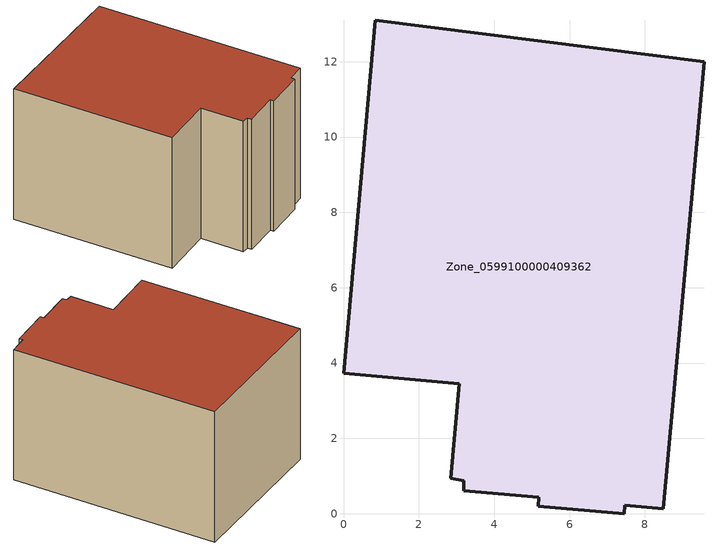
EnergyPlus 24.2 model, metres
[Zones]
Zone_0599100000409362
 floor ground (C_G): 0,3.73 0.84,13.1 9.57,12 8.49,0.14 7.47,0.23 7.45,0 5.17,0.2 5.19,0.43 3.19,0.62 3.19,0.87 2.84,0.94 3.07,3.45 z0
 wall outside (C_F): 5.19,0.43 5.17,0.2 7.45,0 7.47,0.23 8.49,0.14 9.57,12 0.84,13.1 0,3.73 3.07,3.45 2.84,0.94 3.19,0.87 3.19,0.62 5.19,0.43 z0:8.24
 roof outside (C_R): 0.84,13.1 0,3.73 3.07,3.45 2.84,0.94 3.19,0.87 3.19,0.62 5.19,0.43 5.17,0.2 7.45,0 7.47,0.23 8.49,0.14 9.57,12 z8.24
[BUILDING]
Pand.0599100000409362: North Axis=0; Terrain=City; Loads Convergence Tolerance Value=0.04; Temperature Convergence Tolerance Value=0.4; Solar Distribution=FullExterior; Maximum Number of Warmup Days=25; Minimum Number of Warmup Days=1
[Site:Location]
Rotterdam.The.Hague.AP_ZH_NLD Design_Conditions: Latitude=51.96; Longitude=4.45; Time Zone=1; Elevation=-4.5
[SITE:GROUNDTEMPERATURE:BUILDINGSURFACE]
18, 18, 18, 18, 18, 18, 18, 18, 18, 18, 18, 18
[MATERIAL] Thermal Absorptance=0.9; Solar Absorptance=0.7; Visible Absorptance=0.7
Name | Roughness | Thickness | Conductivity | Density | Specific Heat
G.TC.1992-2005 | MediumSmooth | 0.15 | 0.06 | 540 | 1210
F.TC.1992-2005 | Rough | 0.3 | 0.12 | 1920 | 840
R.TC.1992-2005 | MediumRough | 0.2 | 0.08 | 1500 | 1000
[CONSTRUCTION]
C_G: G.TC.1992-2005
C_F: F.TC.1992-2005
C_R: R.TC.1992-2005
[ZONE]
Zone_0599100000409362: Type=1; Multiplier=1; Ceiling Height=Autocalculate; Volume=Autocalculate; Floor Area=autocalculate; Part of Total Floor Area=Yes
[ZONEINFILTRATION:DESIGNFLOWRATE]
Infil_Zone_0599100000409362: Zone or ZoneList or Space or SpaceList=Zone_0599100000409362; Schedule=AlwaysOn; Design Flow Rate Calculation Method=Flow/Area; Flow Rate per Floor Area=0.0015; Constant Term Coefficient=1; Temperature Term Coefficient=0; Velocity Term Coefficient=0; Velocity Squared Term Coefficient=0
[HVACTEMPLATE:ZONE:IDEALLOADSAIRSYSTEM]
Zone_0599100000409362: Maximum Heating Supply Air Temperature=50; Minimum Cooling Supply Air Temperature=13; Maximum Heating Supply Air Humidity Ratio=0.0156; Minimum Cooling Supply Air Humidity Ratio=0.0077; Heating Limit=NoLimit; Cooling Limit=NoLimit; Dehumidification Control Type=ConstantSensibleHeatRatio; Cooling Sensible Heat Ratio=0.7; Dehumidification Setpoint=60; Humidification Control Type=None; Humidification Setpoint=30; Outdoor Air Method=None; Outdoor Air Flow Rate per Person=0.00944; Outdoor Air Flow Rate per Zone Floor Area=0; Outdoor Air Flow Rate per Zone=0; Demand Controlled Ventilation Type=None; Outdoor Air Economizer Type=NoEconomizer; Heat Recovery Type=None; Sensible Heat Recovery Effectiveness=0.7; Latent Heat Recovery Effectiveness=0.65
[ZONECONTROL:THERMOSTAT]
ThermostatControl_Zone_0599100000409362: Zone or ZoneList=Zone_0599100000409362; Control Type Schedule=DualSetpointControlType; Control 1=Thermostat_Zone_0599100000409362; Temperature Difference Between Cutout And Setpoint=0
[THERMOSTATSETPOINT:DUALSETPOINT]
Thermostat_Zone_0599100000409362: Heating Setpoint Temperature Schedule=HeatingSetpoint_Zone_0599100000409362; Cooling Setpoint Temperature Schedule=CoolingSetpoint_Zone_0599100000409362
[SCHEDULE:COMPACT]
HeatingSetpoint_Zone_0599100000409362: Through: 12/31, For: AllDays, Until: 24:00, 21
CoolingSetpoint_Zone_0599100000409362: Through: 12/31, For: AllDays, Until: 24:00, 24
DualSetpointControlType: Through: 12/31, For: AllDays, Until: 24:00, 4
AlwaysOn: Through: 12/31, For: AllDays, Until: 24:00, 1
